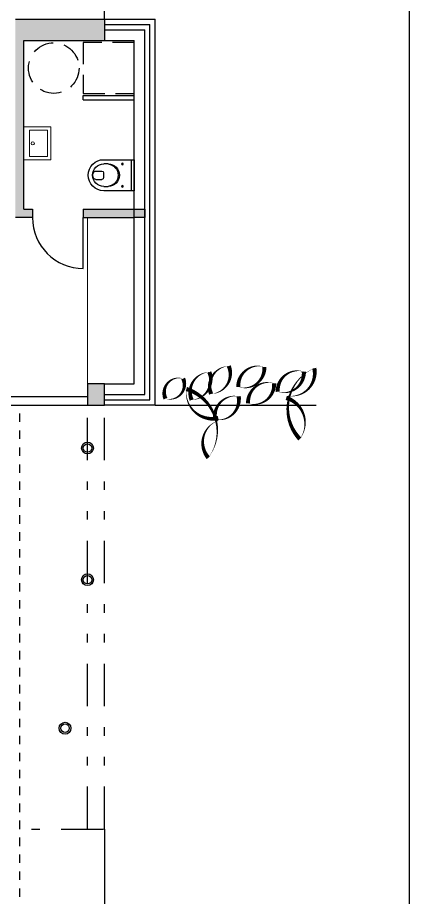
# Model space of a CAD drawing. Header units: millimetres. Extents: x 589 to 1175, y -455 to -172.
# Drawn here: x 678.8 to 683.42, y -267.22 to -256.85 of the extents above; entities that cross this region are included whole.
import ezdxf

# ---------------------------------------------------------------- set-up
doc = ezdxf.new("R2010")
doc.units = ezdxf.units.MM
for name, pattern in [('DASHED', [19.05, 12.7, -6.35]), ('DIVIDE', [1.25, 0.5, -0.25, 0, -0.25, 0, -0.25]), ('DOT2', [3.175, 0, -3.175])]:
    doc.linetypes.add(name, pattern=pattern)
for name, color, linetype in [('pohled', 4, 'Continuous'), ('SRAFA', 251, 'Continuous'), ('stafaz', 252, 'Continuous'), ('ZARIZOVAKY', 251, 'Continuous'), ('ZDIVO', 1, 'Continuous')]:
    doc.layers.add(name, color=color, linetype=linetype)

# ---------------------------------------------------------------- blocks, each defined once
blk = doc.blocks.new('WC 540 Starck 3')
at = {"linetype": 'ByBlock'}
for p, q in [((81.017, 94.399), (80.66, 94.399)), ((80.66, 94.349), (80.713, 94.349)), ((80.982, 94.034), (80.982, 94.399)), ((81.017, 94.034), (81.017, 94.399)), ((80.568, 94.265), (80.637, 94.265)), ((80.657, 94.188), (80.657, 94.245)), ((80.568, 94.168), (80.637, 94.168)), ((80.713, 94.084), (80.66, 94.084)), ((80.66, 94.034), (81.017, 94.034))]:
    blk.add_line(p, q, dxfattribs=at)
for centre in [(80.88, 94.348), (80.88, 94.084)]:
    blk.add_circle(centre, 0.0102, dxfattribs=at)
for centre, radius, start, end in [((80.66, 94.216), 0.183, 90, 270), ((80.66, 94.216), 0.133, 90, 270), ((80.713, 94.216), 0.133, 270, 90), ((80.697, 94.216), 0.133, 276.5328, 83.4672), ((80.621, 94.216), 0.09, 165.9057, 194.0943), ((80.568, 94.23), 0.035, 90, 165.9057), ((80.637, 94.245), 0.02, 360, 90), ((80.568, 94.203), 0.035, 194.0943, 270), ((80.637, 94.188), 0.02, 270, 0)]:
    blk.add_arc(centre, radius, start, end, dxfattribs=at)

msp = doc.modelspace()

# ---------------------------------------------------------------- hatches: boundary and pattern name
at = {"layer": 'SRAFA'}
h = msp.add_hatch(color=256, dxfattribs=at)
h.dxf.hatch_style = 1
h.paths.add_polyline_path([(676.773, -260.964), (676.773, -260.544), (676.623, -260.544), (676.623, -260.964), (672.776, -260.964), (672.717, -261.414), (676.773, -261.414)])
h.paths.add_polyline_path([(676.773, -256.964), (677.673, -256.964), (677.673, -259.204), (677.773, -259.204), (677.773, -256.864), (676.623, -256.864), (676.623, -259.744), (676.773, -259.744)])
h.paths.add_polyline_path([(679.823, -256.864), (678.773, -256.864), (678.773, -259.204), (678.973, -259.204), (678.973, -259.104), (678.873, -259.104), (678.873, -257.114), (679.823, -257.114)])
h.paths.add_polyline_path([(680.173, -259.104), (679.573, -259.104), (679.573, -259.204), (680.173, -259.204)])
h.paths.add_polyline_path([(680.298, -259.104), (680.173, -259.104), (680.173, -259.204), (680.298, -259.204)])
h.paths.add_polyline_path([(673.768, -256.864), (673.075, -256.864), (673.075, -257.064), (673.288, -257.064), (673.196, -257.764), (673.65, -257.764)])
h = msp.add_hatch(color=256, dxfattribs=at)
h.dxf.hatch_style = 1
h.paths.add_polyline_path([(679.823, -261.164), (679.623, -261.164), (679.623, -261.414), (679.823, -261.414)])

# ---------------------------------------------------------------- linework, layer by layer
at = {"layer": 'pohled'}
for p, q in [((683.423, -272.414), (683.423, -237.914)), ((679.823, -256.864), (680.423, -256.864)), ((680.423, -261.414), (680.423, -256.864)), ((679.823, -256.926), (680.36, -256.926)), ((680.36, -261.351), (680.36, -256.926)), ((679.823, -256.989), (680.298, -256.989)), ((680.298, -261.289), (680.298, -256.989)), ((679.823, -257.114), (680.173, -257.114)), ((680.173, -259.104), (680.173, -257.114)), ((679.573, -257.764), (680.173, -257.764)), ((679.573, -257.814), (679.573, -257.764)), ((679.573, -257.814), (680.173, -257.814)), ((679.573, -259.804), (679.573, -259.204)), ((680.173, -261.164), (680.173, -259.204)), ((679.823, -261.164), (680.173, -261.164)), ((678.723, -261.314), (679.623, -261.314)), ((679.823, -261.289), (680.298, -261.289)), ((678.723, -261.414), (679.623, -261.414)), ((679.823, -261.351), (680.36, -261.351)), ((680.423, -261.414), (679.823, -261.414)), ((680.423, -261.414), (682.323, -261.414)), ((679.823, -266.414), (679.823, -272.414))]:
    msp.add_line(p, q, dxfattribs=at)
at = {"layer": 'pohled', "linetype": 'DIVIDE', "ltscale": 0.5}
msp.add_line((679.823, -256.864), (679.823, -251.514), dxfattribs=at)
at = {"layer": 'pohled', "linetype": 'DOT2', "ltscale": 0.02}
msp.add_line((678.823, -272.414), (678.823, -261.414), dxfattribs=at)
at = {"layer": 'pohled', "linetype": 'DIVIDE'}
for p, q in [((679.623, -266.414), (679.623, -261.414)), ((679.823, -266.414), (679.823, -261.414)), ((672.061, -266.414), (679.823, -266.414))]:
    msp.add_line(p, q, dxfattribs=at)
at = {"layer": 'pohled'}
msp.add_arc((679.573, -259.204), 0.6, 180, 270, dxfattribs=at)
at = {"layer": 'SRAFA', "linetype": 'DASHED', "ltscale": 0.02}
msp.add_lwpolyline([(679.573, -257.739), (680.173, -257.739), (680.173, -257.139), (679.573, -257.139)], close=True, dxfattribs=at)
msp.add_circle((679.225, -257.441), 0.298, dxfattribs=at)
at = {"layer": 'stafaz', "color": 253, "linetype": 'Continuous', "ltscale": 0.001}
for points in [[(680.852, -261.354, 0, 0, 0.520567), (680.852, -261.354, 0, 0.05, 0.520567), (681.061, -261.026, 0, 0.05, 0.520567), (680.852, -261.354, 0.05, 0.05, 0)], [(681.082, -261.283, 0, 0, 0.520567), (681.082, -261.283, 0, 0.05, 0.520567), (681.291, -260.955, 0, 0.05, 0.520567), (681.082, -261.283, 0.05, 0.05, 0)], [(681.711, -260.965, 0, 0, 0.520567), (681.711, -260.965, 0, 0.05, 0.520567), (681.403, -261.201, 0, 0.05, 0.520567), (681.711, -260.965, 0.05, 0.05, 0)], [(681.868, -261.258, 0, 0, 0.520567), (681.868, -261.258, 0, 0.05, 0.520567), (682.177, -261.021, 0, 0.05, 0.520567), (681.868, -261.258, 0.05, 0.05, 0)], [(682.129, -261.815, 0, 0, 0.520567), (682.129, -261.815, 0, 0.05, 0.520567), (681.969, -261.33, 0, 0.05, 0.520567), (681.99, -261.306, 0, 0.05, 0.520567), (682.3, -260.98, 0, 0.05, 0.520567), (682.129, -261.815, 0.05, 0.05, 0)], [(680.752, -261.102, 0, 0, 0.520567), (680.752, -261.102, 0, 0.05, 0.641718), (680.543, -261.339, 0, 0.05, 0.641718), (680.752, -261.102, 0.05, 0.05, 0)], [(681.826, -261.159, 0, 0, 0.520567), (681.826, -261.159, 0, 0.05, 0.520567), (681.518, -261.395, 0, 0.05, 0.520567), (681.826, -261.159, 0.05, 0.05, 0)], [(680.79, -261.225, 0, 0, 0.520567), (680.79, -261.225, 0, 0.05, 0.520567), (681.167, -261.569, 0, 0.05, 0.520567), (681.16, -261.6, 0, 0.05, 0.520567), (681.049, -262.036, 0, 0.05, 0.520567), (680.79, -261.225, 0.05, 0.05, 0)], [(681.407, -261.312, 0, 0, 0.520567), (681.407, -261.312, 0, 0.05, 0.520567), (681.13, -261.585, 0, 0.05, 0.520567), (681.407, -261.312, 0.05, 0.05, 0)]]:
    msp.add_lwpolyline(points, format="xyseb", close=True, dxfattribs=at)
at = {"layer": 'ZARIZOVAKY', "linetype": 'Continuous', "lineweight": 0}
msp.add_line((679.623, -261.164), (679.623, -259.204), dxfattribs=at)
for points in [[(678.873, -258.523), (678.873, -258.135), (679.189, -258.135), (679.189, -258.523)], [(678.94, -258.485), (678.94, -258.172), (679.151, -258.172), (679.151, -258.485)]]:
    msp.add_lwpolyline(points, close=True, dxfattribs=at)
msp.add_circle((678.977, -258.329), 0.0189, dxfattribs=at)
at = {"layer": 'ZDIVO'}
for p, q in [((678.773, -256.864), (679.823, -256.864)), ((679.823, -256.864), (679.823, -257.114)), ((678.873, -257.114), (679.823, -257.114)), ((678.873, -259.104), (678.873, -257.114)), ((678.873, -259.104), (678.973, -259.104)), ((678.973, -259.104), (678.973, -259.204)), ((679.573, -259.104), (679.573, -259.204)), ((679.573, -259.104), (680.173, -259.104)), ((678.973, -259.204), (678.773, -259.204)), ((679.573, -259.204), (680.173, -259.204)), ((679.823, -261.164), (679.623, -261.164)), ((679.623, -261.164), (679.623, -261.414)), ((679.823, -261.414), (679.823, -261.164)), ((679.623, -261.414), (679.823, -261.414))]:
    msp.add_line(p, q, dxfattribs=at)
msp.add_lwpolyline([(680.173, -259.104), (680.298, -259.104), (680.298, -259.204), (680.173, -259.204)], close=True, dxfattribs=at)
for centre, radius in [((679.623, -261.921), 0.07), ((679.623, -261.921), 0.05), ((679.623, -263.474), 0.07), ((679.623, -263.474), 0.05), ((679.358, -265.225), 0.07), ((679.358, -265.225), 0.05)]:
    msp.add_circle(centre, radius, dxfattribs=at)

# ---------------------------------------------------------------- block references
at = {"layer": 'ZARIZOVAKY', "linetype": 'Continuous', "lineweight": 0, "xscale": -1, "rotation": 180}
msp.add_blockref('WC 540 Starck 3', (599.155, -164.488), dxfattribs=at)

doc.saveas('drawing.dxf')
